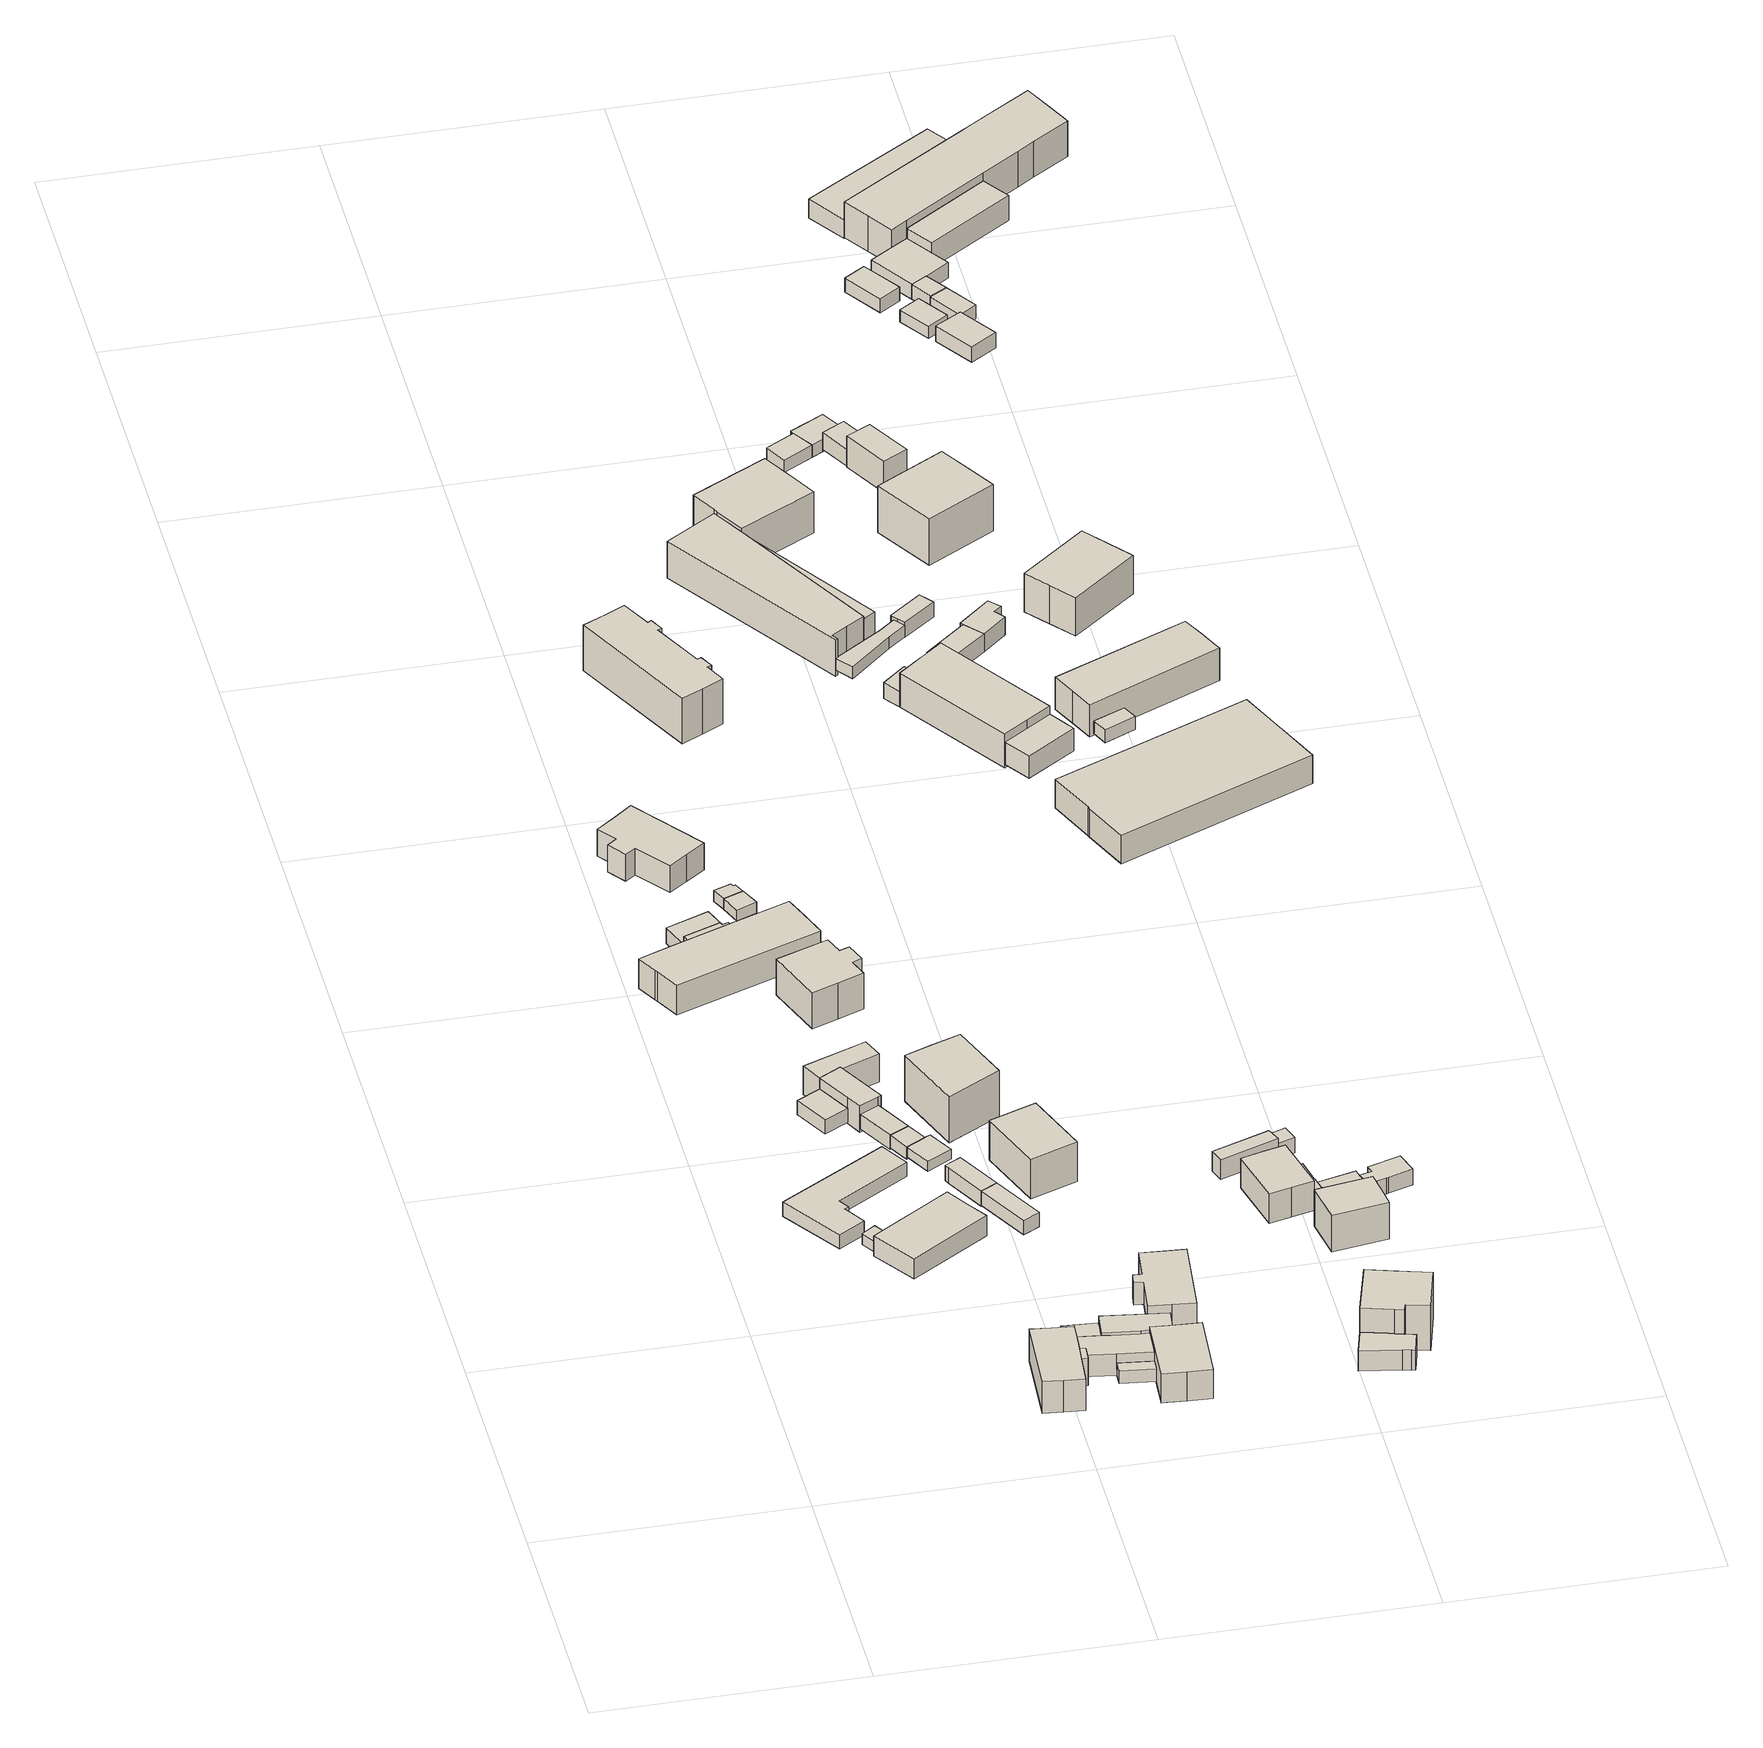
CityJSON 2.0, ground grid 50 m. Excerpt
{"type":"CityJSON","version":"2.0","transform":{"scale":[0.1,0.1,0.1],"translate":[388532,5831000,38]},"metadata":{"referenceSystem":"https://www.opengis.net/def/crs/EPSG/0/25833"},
"CityObjects":{
"building1":{"type":"Building","attributes":{"Gemeindeschluessel":"11000012","BezugspunktDach":"2200","function":"31001_2723","measuredHeight":2.38,"storeysAboveGround":1},"address":[{"country":"Germany","locality":"Berlin","thoroughfareNumber":"235 (1)","thoroughfareName":"Zabel-Krüger-Damm"}],"geometry":[{"type":"Solid","lod":"1","boundaries":[[[[0,1,2,3]],[[4,5,6,7]],[[4,7,3,2]],[[5,4,2,1]],[[6,5,1,0]],[[7,6,0,3]]]]}]},
"building2":{"type":"Building","attributes":{"Gemeindeschluessel":"11000012","BezugspunktDach":"2200","function":"31001_2723","measuredHeight":2.99,"storeysAboveGround":1},"address":[{"country":"Germany","locality":"Berlin","thoroughfareNumber":"235 (7)","thoroughfareName":"Zabel-Krüger-Damm"}],"geometry":[{"type":"Solid","lod":"1","boundaries":[[[[8,9,10,11,12,13,14,15]],[[16,17,18,19,20,21,22,23]],[[16,23,15,14]],[[17,16,14,13]],[[18,17,13,12]],[[19,18,12,11]],[[20,19,11,10]],[[21,20,10,9]],[[22,21,9,8]],[[23,22,8,15]]]]}]},
"building3":{"type":"Building","attributes":{"Gemeindeschluessel":"11000012","BezugspunktDach":"2200","function":"31001_2000","measuredHeight":7.29,"storeysAboveGround":1},"address":[{"country":"Germany","locality":"Berlin","thoroughfareNumber":"37 (2)","thoroughfareName":"Alt-Lübars"}],"geometry":[{"type":"Solid","lod":"1","boundaries":[[[[24,25,26,27,28,29,30,31,32]],[[33,34,35,36,37,38,39,40,41]],[[33,41,32,31]],[[34,33,31,30]],[[35,34,30,29]],[[36,35,29,28]],[[37,36,28,27]],[[38,37,27,26]],[[39,38,26,25]],[[40,39,25,24]],[[41,40,24,32]]]]}]},
"building4":{"type":"Building","attributes":{"Gemeindeschluessel":"11000012","BezugspunktDach":"2200","function":"31001_1010","measuredHeight":4.74,"storeysAboveGround":1},"address":[{"country":"Germany","locality":"Berlin","thoroughfareNumber":"235","thoroughfareName":"Zabel-Krüger-Damm"}],"geometry":[{"type":"Solid","lod":"1","boundaries":[[[[42,43,44,45,46]],[[47,48,49,50,51]],[[47,51,46,45]],[[48,47,45,44]],[[49,48,44,43]],[[50,49,43,42]],[[51,50,42,46]]]]}]},
"building5":{"type":"Building","attributes":{"Gemeindeschluessel":"11000012","BezugspunktDach":"2200","function":"31001_2723","measuredHeight":3,"storeysAboveGround":1},"address":[{"country":"Germany","locality":"Berlin","thoroughfareNumber":"235 (2)","thoroughfareName":"Zabel-Krüger-Damm"}],"geometry":[{"type":"Solid","lod":"1","boundaries":[[[[52,53,54,55]],[[56,57,58,59]],[[56,59,55,54]],[[57,56,54,53]],[[58,57,53,52]],[[59,58,52,55]]]]}]},
"building6":{"type":"Building","attributes":{"Gemeindeschluessel":"11000012","BezugspunktDach":"2200","function":"31001_2000","measuredHeight":5.91,"storeysAboveGround":1},"address":[{"country":"Germany","locality":"Berlin","thoroughfareNumber":"37 (3)","thoroughfareName":"Alt-Lübars"}],"geometry":[{"type":"Solid","lod":"1","boundaries":[[[[60,61,62,63]],[[64,65,66,67]],[[64,67,63,62]],[[65,64,62,61]],[[66,65,61,60]],[[67,66,60,63]]]]}]},
"building7":{"type":"Building","attributes":{"Gemeindeschluessel":"11000012","BezugspunktDach":"2200","function":"31001_2000","measuredHeight":3.33,"storeysAboveGround":1},"address":[{"country":"Germany","locality":"Berlin","thoroughfareNumber":"36 (2)","thoroughfareName":"Alt-Lübars"}],"geometry":[{"type":"Solid","lod":"1","boundaries":[[[[68,69,70,71,72,73]],[[74,75,76,77,36,35]],[[74,35,73,72]],[[75,74,72,71]],[[76,75,71,70]],[[77,76,70,69]],[[36,77,69,68]],[[35,36,68,73]]]]}]},
"building8":{"type":"Building","attributes":{"Gemeindeschluessel":"11000012","BezugspunktDach":"2200","function":"31001_2000","measuredHeight":5.55,"storeysAboveGround":2},"address":[{"country":"Germany","locality":"Berlin","thoroughfareNumber":"29A (2)","thoroughfareName":"Alt-Lübars"}],"geometry":[{"type":"Solid","lod":"1","boundaries":[[[[78,79,80,81,82,83,84]],[[85,86,87,88,89,90,91]],[[85,91,84,83]],[[86,85,83,82]],[[87,86,82,81]],[[88,87,81,80]],[[89,88,80,79]],[[90,89,79,78]],[[91,90,78,84]]]]}]},
"building9":{"type":"Building","attributes":{"Gemeindeschluessel":"11000012","BezugspunktDach":"2200","function":"51009_1610","measuredHeight":3.4,"storeysAboveGround":0},"address":[{"country":"Germany","locality":"Berlin"}],"geometry":[{"type":"Solid","lod":"1","boundaries":[[[[92,93,94,95,96,97,98,99]],[[100,101,102,103,104,105,106,107]],[[100,107,99,98]],[[101,100,98,97]],[[102,101,97,96]],[[103,102,96,95]],[[104,103,95,94]],[[105,104,94,93]],[[106,105,93,92]],[[107,106,92,99]]]]}]},
"building10":{"type":"Building","attributes":{"Gemeindeschluessel":"11000012","BezugspunktDach":"2200","function":"31001_2000","measuredHeight":3.2,"storeysAboveGround":1},"address":[{"country":"Germany","locality":"Berlin","thoroughfareNumber":"29A (1)","thoroughfareName":"Alt-Lübars"}],"geometry":[{"type":"Solid","lod":"1","boundaries":[[[[108,109,110,111]],[[112,113,114,115]],[[112,115,111,110]],[[113,112,110,109]],[[114,113,109,108]],[[115,114,108,111]]]]}]},
"building11":{"type":"Building","attributes":{"Gemeindeschluessel":"11000012","function":"31001_1010"},"address":[{"country":"Germany","locality":"Berlin","thoroughfareNumber":"37 (1)","thoroughfareName":"Alt-Lübars"}],"children":["building11-1","building11-2"]},
"building11-1":{"type":"BuildingPart","attributes":{"BezugspunktDach":"2200","measuredHeight":6.52,"storeysAboveGround":1},"parents":["building11"],"geometry":[{"type":"MultiSurface","lod":"1","boundaries":[[[116,117,118,119,120,121,122,123]],[[124,125,126,127,128,129,130,131]],[[124,131,123,122]],[[125,124,122,121]],[[126,125,121,120]],[[127,126,120,119]],[[128,127,119,118]],[[129,128,118,117]],[[132,133,134,129,117,116]],[[131,130,116,123]],[[130,129,134,133,132]]]}]},
"building11-2":{"type":"BuildingPart","attributes":{"BezugspunktDach":"2200","measuredHeight":2.69,"storeysAboveGround":1},"parents":["building11"],"geometry":[{"type":"Solid","lod":"1","boundaries":[[[[135,134,133,136]],[[130,129,137,138]],[[130,138,136,133]],[[137,129,134,135]],[[138,137,135,136]],[[130,133,134,129]]]]}]},
"building12":{"type":"Building","attributes":{"Gemeindeschluessel":"11000012","BezugspunktDach":"2200","function":"31001_2000","measuredHeight":5.96,"storeysAboveGround":1},"address":[{"country":"Germany","locality":"Berlin","thoroughfareNumber":"29A (3)","thoroughfareName":"Alt-Lübars"}],"geometry":[{"type":"Solid","lod":"1","boundaries":[[[[84,83,82,139,140,141]],[[142,143,144,145,146,147]],[[142,147,141,140]],[[143,142,140,139]],[[144,143,139,82]],[[145,144,82,83]],[[146,145,83,84]],[[147,146,84,141]]]]}]},
"building13":{"type":"Building","attributes":{"Gemeindeschluessel":"11000012","BezugspunktDach":"2200","function":"31001_2724","measuredHeight":4.21,"storeysAboveGround":1},"address":[{"country":"Germany","locality":"Berlin","thoroughfareNumber":"29 (8)","thoroughfareName":"Alt-Lübars"}],"geometry":[{"type":"Solid","lod":"1","boundaries":[[[[148,149,150,151,152,153,154,155]],[[156,157,158,159,160,161,162,163]],[[156,163,155,154]],[[157,156,154,153]],[[158,157,153,152]],[[159,158,152,151]],[[160,159,151,150]],[[161,160,150,149]],[[162,161,149,148]],[[163,162,148,155]]]]}]},
"building14":{"type":"Building","attributes":{"Gemeindeschluessel":"11000012","BezugspunktDach":"2200","function":"31001_2721","measuredHeight":8.03,"storeysAboveGround":1},"address":[{"country":"Germany","locality":"Berlin","thoroughfareNumber":"29 (3)","thoroughfareName":"Alt-Lübars"}],"geometry":[{"type":"Solid","lod":"1","boundaries":[[[[164,165,166,167,168,169,170,171,172,173,174,175,176]],[[177,178,179,180,181,182,183,184,185,186,187,188,189]],[[177,189,176,175]],[[178,177,175,174]],[[179,178,174,173]],[[180,179,173,172]],[[181,180,172,171]],[[182,181,171,170]],[[183,182,170,169]],[[184,183,169,168]],[[185,184,168,167]],[[186,185,167,166]],[[187,186,166,165]],[[188,187,165,164]],[[189,188,164,176]]]]}]},
"building15":{"type":"Building","attributes":{"Gemeindeschluessel":"11000012","BezugspunktDach":"2200","function":"51009_1610","measuredHeight":2.71,"storeysAboveGround":0},"address":[{"country":"Germany","locality":"Berlin"}],"geometry":[{"type":"Solid","lod":"1","boundaries":[[[[190,191,109,108]],[[192,193,194,195]],[[192,195,108,109]],[[193,192,109,191]],[[194,193,191,190]],[[195,194,190,108]]]]}]},
"building16":{"type":"Building","attributes":{"Gemeindeschluessel":"11000012","BezugspunktDach":"2200","function":"31001_2000","measuredHeight":2.1,"storeysAboveGround":1},"address":[{"country":"Germany","locality":"Berlin","thoroughfareNumber":"237 (3)","thoroughfareName":"Zabel-Krüger-Damm"}],"geometry":[{"type":"Solid","lod":"1","boundaries":[[[[196,197,198,191,190]],[[199,200,201,202,203]],[[199,203,190,191]],[[200,199,191,198]],[[201,200,198,197]],[[202,201,197,196]],[[203,202,196,190]]]]}]},
"building17":{"type":"Building","attributes":{"Gemeindeschluessel":"11000012","BezugspunktDach":"2200","function":"31001_2000","measuredHeight":3.28,"storeysAboveGround":1},"address":[{"country":"Germany","locality":"Berlin","thoroughfareNumber":"237 (2)","thoroughfareName":"Zabel-Krüger-Damm"}],"geometry":[{"type":"Solid","lod":"1","boundaries":[[[[204,205,206,207,208]],[[209,210,211,212,213]],[[209,213,208,207]],[[210,209,207,206]],[[211,210,206,205]],[[212,211,205,204]],[[213,212,204,208]]]]}]},
"building18":{"type":"Building","attributes":{"Gemeindeschluessel":"11000012","BezugspunktDach":"2200","function":"31001_1010","measuredHeight":7.63,"storeysAboveGround":1},"address":[{"country":"Germany","locality":"Berlin","thoroughfareNumber":"29","thoroughfareName":"Alt-Lübars"}],"geometry":[{"type":"Solid","lod":"1","boundaries":[[[[214,215,216,217,218,219,220,221,222,223]],[[224,225,226,227,228,229,230,231,232,233]],[[224,233,223,222]],[[225,224,222,221]],[[226,225,221,220]],[[227,226,220,219]],[[228,227,219,218]],[[229,228,218,217]],[[230,229,217,216]],[[231,230,216,215]],[[232,231,215,214]],[[233,232,214,223]]]]}]},
"building19":{"type":"Building","attributes":{"Gemeindeschluessel":"11000012","BezugspunktDach":"2200","function":"31001_2000","measuredHeight":3.16,"storeysAboveGround":1},"address":[{"country":"Germany","locality":"Berlin","thoroughfareNumber":"237 (1)","thoroughfareName":"Zabel-Krüger-Damm"}],"geometry":[{"type":"Solid","lod":"1","boundaries":[[[[234,235,206,205]],[[236,237,238,239]],[[236,239,205,206]],[[237,236,206,235]],[[238,237,235,234]],[[239,238,234,205]]]]}]},
"building20":{"type":"Building","attributes":{"Gemeindeschluessel":"11000012","BezugspunktDach":"2200","function":"31001_2000","measuredHeight":5.42,"storeysAboveGround":2},"address":[{"country":"Germany","locality":"Berlin","thoroughfareNumber":"36 (1)","thoroughfareName":"Alt-Lübars"}],"geometry":[{"type":"Solid","lod":"1","boundaries":[[[[240,241,242,243,244,245]],[[246,247,248,249,250,251]],[[246,251,245,244]],[[247,246,244,243]],[[248,247,243,242]],[[249,248,242,241]],[[250,249,241,240]],[[251,250,240,245]]]]}]},
"building21":{"type":"Building","attributes":{"Gemeindeschluessel":"11000012","BezugspunktDach":"2200","function":"31001_1010","measuredHeight":7.94,"storeysAboveGround":1},"address":[{"country":"Germany","locality":"Berlin","thoroughfareNumber":"37","thoroughfareName":"Alt-Lübars"}],"geometry":[{"type":"Solid","lod":"1","boundaries":[[[[252,253,254,255,256,257]],[[258,259,260,261,262,263]],[[258,263,257,256]],[[259,258,256,255]],[[260,259,255,254]],[[261,260,254,253]],[[262,261,253,252]],[[263,262,252,257]]]]}]},
"building22":{"type":"Building","attributes":{"Gemeindeschluessel":"11000012","BezugspunktDach":"2200","function":"31001_1010","measuredHeight":11.67,"storeysAboveGround":1},"address":[{"country":"Germany","locality":"Berlin","thoroughfareNumber":"29 (1)","thoroughfareName":"Alt-Lübars"}],"geometry":[{"type":"Solid","lod":"1","boundaries":[[[[264,265,266,267,268,269,270,271,272,273]],[[274,275,276,277,278,279,280,281,282,283]],[[274,283,273,272]],[[275,274,272,271]],[[276,275,271,270]],[[277,276,270,269]],[[278,277,269,268]],[[279,278,268,267]],[[280,279,267,266]],[[281,280,266,265]],[[282,281,265,264]],[[283,282,264,273]]]]}]},
"building23":{"type":"Building","attributes":{"Gemeindeschluessel":"11000012","BezugspunktDach":"2200","function":"31001_2723","measuredHeight":2.28,"storeysAboveGround":1},"address":[{"country":"Germany","locality":"Berlin","thoroughfareNumber":"29 (7)","thoroughfareName":"Alt-Lübars"}],"geometry":[{"type":"Solid","lod":"1","boundaries":[[[[284,285,286,287,288,289]],[[290,291,292,293,294,295]],[[290,295,289,288]],[[291,290,288,287]],[[292,291,287,286]],[[293,292,286,285]],[[294,293,285,284]],[[295,294,284,289]]]]}]},
"building24":{"type":"Building","attributes":{"Gemeindeschluessel":"11000012","BezugspunktDach":"2200","function":"51009_1610","measuredHeight":2.26,"storeysAboveGround":0},"address":[{"country":"Germany","locality":"Berlin"}],"geometry":[{"type":"Solid","lod":"1","boundaries":[[[[296,297,285,284]],[[293,298,299,294]],[[293,294,284,285]],[[298,293,285,297]],[[299,298,297,296]],[[294,299,296,284]]]]}]},
"building25":{"type":"Building","attributes":{"Gemeindeschluessel":"11000012","BezugspunktDach":"2200","function":"31001_1010","measuredHeight":12.45,"storeysAboveGround":1},"address":[{"country":"Germany","locality":"Berlin","thoroughfareNumber":"29A","thoroughfareName":"Alt-Lübars"}],"geometry":[{"type":"Solid","lod":"1","boundaries":[[[[300,301,302,303,304]],[[305,306,307,308,309]],[[305,309,304,303]],[[306,305,303,302]],[[307,306,302,301]],[[308,307,301,300]],[[309,308,300,304]]]]}]},
"building26":{"type":"Building","attributes":{"Gemeindeschluessel":"11000012","BezugspunktDach":"2200","function":"31001_1010","measuredHeight":8.47,"storeysAboveGround":2},"address":[{"country":"Germany","locality":"Berlin","thoroughfareNumber":"237","thoroughfareName":"Zabel-Krüger-Damm"}],"geometry":[{"type":"Solid","lod":"1","boundaries":[[[[310,311,312,313]],[[314,315,316,317]],[[314,317,313,312]],[[315,314,312,311]],[[316,315,311,310]],[[317,316,310,313]]]]}]},
"building27":{"type":"Building","attributes":{"Gemeindeschluessel":"11000012","BezugspunktDach":"2200","function":"31001_2054","measuredHeight":7.55,"storeysAboveGround":1},"address":[{"country":"Germany","locality":"Berlin","thoroughfareNumber":"36","thoroughfareName":"Alt-Lübars"}],"geometry":[{"type":"Solid","lod":"1","boundaries":[[[[318,319,320,321,322,323,324,325,326,327]],[[328,329,330,331,332,333,334,335,336,337]],[[328,337,327,326]],[[329,328,326,325]],[[330,329,325,324]],[[331,330,324,323]],[[332,331,323,322]],[[333,332,322,321]],[[334,333,321,320]],[[335,334,320,319]],[[336,335,319,318]],[[337,336,318,327]]]]}]},
"building28":{"type":"Building","attributes":{"Gemeindeschluessel":"11000012","BezugspunktDach":"2200","function":"31001_1010","measuredHeight":11.39,"storeysAboveGround":2},"address":[{"country":"Germany","locality":"Berlin","thoroughfareNumber":"28","thoroughfareName":"Alt-Lübars"}],"geometry":[{"type":"Solid","lod":"1","boundaries":[[[[338,339,340,341,342,343,344,345,346,347,348,349,350,351]],[[352,353,354,355,356,357,358,359,360,361,362,363,364,365]],[[352,365,351,350]],[[353,352,350,349]],[[354,353,349,348]],[[355,354,348,347]],[[356,355,347,346]],[[357,356,346,345]],[[358,357,345,344]],[[359,358,344,343]],[[360,359,343,342]],[[361,360,342,341]],[[362,361,341,340]],[[363,362,340,339]],[[364,363,339,338]],[[365,364,338,351]]]]}]},
"building29":{"type":"Building","attributes":{"Gemeindeschluessel":"11000012","function":"31001_1010"},"address":[{"country":"Germany","locality":"Berlin","thoroughfareNumber":"2","thoroughfareName":"Alt-Lübars"}],"children":["building29-1","building29-2"]},
"building29-1":{"type":"BuildingPart","attributes":{"BezugspunktDach":"2200","measuredHeight":11.3,"storeysAboveGround":2},"parents":["building29"],"geometry":[{"type":"MultiSurface","lod":"1","boundaries":[[[366,367,368,369,370,371,372,373]],[[374,375,376,377,378,379,380,381]],[[374,381,373,372]],[[375,374,372,371]],[[376,375,371,370]],[[377,376,370,369]],[[378,377,369,368]],[[379,378,368,367]],[[382,383,384,367,366]],[[380,379,385,386]],[[387,388,382,386,389,390,391,381,380,366,373]],[[386,385,384,383,382]],[[391,390,389,388,387]],[[389,386,382,388]]]}]},
"building29-2":{"type":"BuildingPart","attributes":{"BezugspunktDach":"2200","measuredHeight":5.39,"storeysAboveGround":2},"parents":["building29"],"geometry":[{"type":"MultiSurface","lod":"1","boundaries":[[[392,393,394,395,383,388,387,396]],[[390,389,385,397,398,399,400,401]],[[390,401,396,387]],[[397,385,383,395]],[[398,397,395,394]],[[399,398,394,393]],[[400,399,393,392]],[[401,400,392,396]],[[389,390,387,388]],[[386,382,383,385]],[[389,388,382,386]]]}]},
"building30":{"type":"Building","attributes":{"Gemeindeschluessel":"11000012","BezugspunktDach":"2200","function":"31001_2010","measuredHeight":7.76,"storeysAboveGround":2},"address":[{"country":"Germany","locality":"Berlin","thoroughfareNumber":"3","thoroughfareName":"Alt-Lübars"}],"geometry":[{"type":"Solid","lod":"1","boundaries":[[[[402,403,404,405,406,407]],[[408,409,410,411,412,413]],[[408,413,407,406]],[[409,408,406,405]],[[410,409,405,404]],[[411,410,404,403]],[[412,411,403,402]],[[413,412,402,407]]]]}]},
"building31":{"type":"Building","attributes":{"Gemeindeschluessel":"11000012","BezugspunktDach":"2200","function":"31001_2000","measuredHeight":4.22,"storeysAboveGround":1},"address":[{"country":"Germany","locality":"Berlin","thoroughfareNumber":"4 (12)","thoroughfareName":"Alt-Lübars"}],"geometry":[{"type":"Solid","lod":"1","boundaries":[[[[414,415,416,417]],[[418,419,420,421]],[[418,421,417,416]],[[419,418,416,415]],[[420,419,415,414]],[[421,420,414,417]]]]}]},
"building32":{"type":"Building","attributes":{"Gemeindeschluessel":"11000012","BezugspunktDach":"2200","function":"31001_1010","measuredHeight":10.19,"storeysAboveGround":2},"address":[{"country":"Germany","locality":"Berlin","thoroughfareNumber":"2B","thoroughfareName":"Alt-Lübars"}],"geometry":[{"type":"Solid","lod":"1","boundaries":[[[[422,423,424,425,426]],[[427,428,429,430,431]],[[427,431,426,425]],[[428,427,425,424]],[[429,428,424,423]],[[430,429,423,422]],[[431,430,422,426]]]]}]},
"building33":{"type":"Building","attributes":{"Gemeindeschluessel":"11000012","BezugspunktDach":"2200","function":"31001_2000","measuredHeight":4.12,"storeysAboveGround":1},"address":[{"country":"Germany","locality":"Berlin","thoroughfareNumber":"4 (10)","thoroughfareName":"Alt-Lübars"}],"geometry":[{"type":"Solid","lod":"1","boundaries":[[[[432,433,434,435,436,437,438]],[[439,440,441,442,443,444,445]],[[439,445,438,437]],[[440,439,437,436]],[[441,440,436,435]],[[442,441,435,434]],[[443,442,434,433]],[[444,443,433,432]],[[445,444,432,438]]]]}]},
"building34":{"type":"Building","attributes":{"Gemeindeschluessel":"11000012","function":"31001_2721"},"address":[{"country":"Germany","locality":"Berlin","thoroughfareNumber":"27 (1)","thoroughfareName":"Alt-Lübars"}],"children":["building34-1","building34-2"]},
"building34-1":{"type":"BuildingPart","attributes":{"BezugspunktDach":"2200","measuredHeight":9.55,"storeysAboveGround":1},"parents":["building34"],"geometry":[{"type":"Solid","lod":"1","boundaries":[[[[446,447,448,449,450,451,452,453,454]],[[455,456,457,458,459,460,461,462,463]],[[455,463,454,453]],[[456,455,453,452]],[[457,456,452,451]],[[458,457,451,450]],[[459,458,450,449]],[[460,459,449,448]],[[461,460,448,447]],[[462,461,447,446]],[[463,462,446,454]]]]}]},
"building34-2":{"type":"BuildingPart","attributes":{"BezugspunktDach":"2200","measuredHeight":8.6,"storeysAboveGround":1},"parents":["building34"],"geometry":[{"type":"Solid","lod":"1","boundaries":[[[[464,465,466,467,468,469]],[[470,471,472,458,473,457]],[[470,457,469,468]],[[471,470,468,467]],[[472,471,467,466]],[[458,472,466,465]],[[473,458,465,464]],[[457,473,464,469]]]]}]},
"building35":{"type":"Building","attributes":{"Gemeindeschluessel":"11000012","function":"31001_2143"},"address":[{"country":"Germany","locality":"Berlin","thoroughfareNumber":"3 (2)","thoroughfareName":"Alt-Lübars"}],"children":["building35-1","building35-2","building35-3"]},
"building35-1":{"type":"BuildingPart","attributes":{"BezugspunktDach":"2200","measuredHeight":3.87,"storeysAboveGround":1},"parents":["building35"],"geometry":[{"type":"MultiSurface","lod":"1","boundaries":[[[474,475,476,477,478,479,480,481,482,483]],[[484,485,486,487,488,489,490,491,492,493]],[[484,493,483,482]],[[485,484,482,481]],[[486,485,481,480]],[[487,486,480,479]],[[488,487,479,478]],[[489,488,478,477]],[[490,489,477,476]],[[491,490,476,475]],[[492,491,475,474]],[[493,494,495,474,483]],[[492,495,494,493]]]}]},
"building35-2":{"type":"BuildingPart","attributes":{"BezugspunktDach":"2200","measuredHeight":3.2,"storeysAboveGround":1},"parents":["building35"],"geometry":[{"type":"Solid","lod":"1","boundaries":[[[[496,497,495,494,498,499]],[[500,493,492,501,502,503]],[[500,503,499,498]],[[493,500,498,494]],[[501,492,495,497]],[[502,501,497,496]],[[492,493,494,495]],[[502,496,499,503]]]]}]},
"building35-3":{"type":"BuildingPart","attributes":{"BezugspunktDach":"2200","measuredHeight":4.02,"storeysAboveGround":1},"parents":["building35"],"geometry":[{"type":"MultiSurface","lod":"1","boundaries":[[[504,505,506,507,508,509]],[[510,511,503,502,512,513]],[[510,513,509,508]],[[511,510,508,507]],[[503,511,507,506]],[[496,499,503,506,505]],[[512,502,505,504]],[[513,512,504,509]],[[502,503,499,496]]]}]},
"building36":{"type":"Building","attributes":{"Gemeindeschluessel":"11000012","BezugspunktDach":"2200","function":"31001_2000","measuredHeight":3.4,"storeysAboveGround":1},"address":[{"country":"Germany","locality":"Berlin","thoroughfareNumber":"4 (6)","thoroughfareName":"Alt-Lübars"}],"geometry":[{"type":"Solid","lod":"1","boundaries":[[[[514,515,516,517]],[[518,519,520,521]],[[518,521,517,516]],[[519,518,516,515]],[[520,519,515,514]],[[521,520,514,517]]]]}]},
"building37":{"type":"Building","attributes":{"Gemeindeschluessel":"11000012","BezugspunktDach":"2200","function":"31001_2724","measuredHeight":2.55,"storeysAboveGround":1},"address":[{"country":"Germany","locality":"Berlin","thoroughfareNumber":"27 (8)","thoroughfareName":"Alt-Lübars"}],"geometry":[{"type":"Solid","lod":"1","boundaries":[[[[522,523,524,525,526,527,528]],[[529,530,531,532,533,534,535]],[[529,535,528,527]],[[530,529,527,526]],[[531,530,526,525]],[[532,531,525,524]],[[533,532,524,523]],[[534,533,523,522]],[[535,534,522,528]]]]}]},
"building38":{"type":"Building","attributes":{"Gemeindeschluessel":"11000012","BezugspunktDach":"2200","function":"31001_2724","measuredHeight":11.06,"storeysAboveGround":1},"address":[{"country":"Germany","locality":"Berlin","thoroughfareNumber":"27 (2)","thoroughfareName":"Alt-Lübars"}],"geometry":[{"type":"Solid","lod":"1","boundaries":[[[[536,537,538,539,540,541,542]],[[543,544,545,546,547,548,549]],[[543,549,542,541]],[[544,543,541,540]],[[545,544,540,539]],[[546,545,539,538]],[[547,546,538,537]],[[548,547,537,536]],[[549,548,536,542]]]]}]},
"building39":{"type":"Building","attributes":{"Gemeindeschluessel":"11000012","BezugspunktDach":"2200","function":"31001_2724","measuredHeight":9.56,"storeysAboveGround":1},"address":[{"country":"Germany","locality":"Berlin","thoroughfareNumber":"4 (1)","thoroughfareName":"Alt-Lübars"}],"geometry":[{"type":"Solid","lod":"1","boundaries":[[[[550,551,552,553,554,555,556]],[[557,519,558,559,560,561,520]],[[557,520,556,555]],[[519,557,555,554]],[[558,519,554,553]],[[559,558,553,552]],[[560,559,552,551]],[[561,560,551,550]],[[520,561,550,556]]]]}]},
"building40":{"type":"Building","attributes":{"Gemeindeschluessel":"11000012","BezugspunktDach":"2200","function":"31001_2080","measuredHeight":4.78,"storeysAboveGround":2},"address":[{"country":"Germany","locality":"Berlin","thoroughfareNumber":"4 (7)","thoroughfareName":"Alt-Lübars"}],"geometry":[{"type":"Solid","lod":"1","boundaries":[[[[562,563,564,565,566]],[[567,568,569,570,571]],[[567,571,566,565]],[[568,567,565,564]],[[569,568,564,563]],[[570,569,563,562]],[[571,570,562,566]]]]}]},
"building41":{"type":"Building","attributes":{"Gemeindeschluessel":"11000012","BezugspunktDach":"2200","function":"31001_2724","measuredHeight":3.45,"storeysAboveGround":1},"address":[{"country":"Germany","locality":"Berlin","thoroughfareNumber":"27 (7)","thoroughfareName":"Alt-Lübars"}],"geometry":[{"type":"Solid","lod":"1","boundaries":[[[[572,573,574,575,576,577]],[[578,579,580,581,582,583]],[[578,583,577,576]],[[579,578,576,575]],[[580,579,575,574]],[[581,580,574,573]],[[582,581,573,572]],[[583,582,572,577]]]]}]},
"building42":{"type":"Building","attributes":{"Gemeindeschluessel":"11000012","BezugspunktDach":"2200","function":"51009_1610","measuredHeight":3.75,"storeysAboveGround":0},"address":[{"country":"Germany","locality":"Berlin"}],"geometry":[{"type":"Solid","lod":"1","boundaries":[[[[584,585,586,587,588]],[[589,590,591,592,593]],[[589,593,588,587]],[[590,589,587,586]],[[591,590,586,585]],[[592,591,585,584]],[[593,592,584,588]]]]}]},
"building43":{"type":"Building","attributes":{"Gemeindeschluessel":"11000012","BezugspunktDach":"2200","function":"31001_2724","measuredHeight":2.64,"storeysAboveGround":1},"address":[{"country":"Germany","locality":"Berlin","thoroughfareNumber":"27 (6)","thoroughfareName":"Alt-Lübars"}],"geometry":[{"type":"Solid","lod":"1","boundaries":[[[[594,595,596,597]],[[598,599,600,601]],[[598,601,597,596]],[[599,598,596,595]],[[600,599,595,594]],[[601,600,594,597]]]]}]},
"building44":{"type":"Building","attributes":{"Gemeindeschluessel":"11000012","BezugspunktDach":"2200","function":"31001_2000","measuredHeight":3.84,"storeysAboveGround":1},"address":[{"country":"Germany","locality":"Berlin","thoroughfareNumber":"4 (5)","thoroughfareName":"Alt-Lübars"}],"geometry":[{"type":"Solid","lod":"1","boundaries":[[[[587,586,602,603,604,605,606]],[[607,608,609,610,590,589,611]],[[607,611,606,605]],[[608,607,605,604]],[[609,608,604,603]],[[610,609,603,602]],[[590,610,602,586]],[[589,590,586,587]],[[611,589,587,606]]]]}]},
"building45":{"type":"Building","attributes":{"Gemeindeschluessel":"11000012","BezugspunktDach":"2200","function":"31001_2723","measuredHeight":2.61,"storeysAboveGround":1},"address":[{"country":"Germany","locality":"Berlin","thoroughfareNumber":"27 (5)","thoroughfareName":"Alt-Lübars"}],"geometry":[{"type":"Solid","lod":"1","boundaries":[[[[596,595,612,613,614,615]],[[616,617,618,599,598,619]],[[616,619,615,614]],[[617,616,614,613]],[[618,617,613,612]],[[599,618,612,595]],[[598,599,595,596]],[[619,598,596,615]]]]}]},
"building46":{"type":"Building","attributes":{"Gemeindeschluessel":"11000012","BezugspunktDach":"2200","function":"31001_2723","measuredHeight":2.74,"storeysAboveGround":1},"address":[{"country":"Germany","locality":"Berlin","thoroughfareNumber":"4 (11)","thoroughfareName":"Alt-Lübars"}],"geometry":[{"type":"Solid","lod":"1","boundaries":[[[[620,621,622,623]],[[624,625,626,627]],[[624,627,623,622]],[[625,624,622,621]],[[626,625,621,620]],[[627,626,620,623]]]]}]},
"building47":{"type":"Building","attributes":{"Gemeindeschluessel":"11000012","BezugspunktDach":"2200","function":"31001_2720","measuredHeight":4.15,"storeysAboveGround":1},"address":[{"country":"Germany","locality":"Berlin","thoroughfareNumber":"27 (4)","thoroughfareName":"Alt-Lübars"}],"geometry":[{"type":"Solid","lod":"1","boundaries":[[[[628,629,630,631]],[[632,633,634,635]],[[632,635,631,630]],[[633,632,630,629]],[[634,633,629,628]],[[635,634,628,631]]]]}]},
"building48":{"type":"Building","attributes":{"name":"Reithalle","Gemeindeschluessel":"11000012","BezugspunktDach":"2200","function":"31001_3210","measuredHeight":7.37,"storeysAboveGround":2},"address":[{"country":"Germany","locality":"Berlin","thoroughfareNumber":"4 (9)","thoroughfareName":"Alt-Lübars"}],"geometry":[{"type":"Solid","lod":"1","boundaries":[[[[636,637,638,639,640,641,642,643]],[[644,645,646,647,648,649,650,651]],[[644,651,643,642]],[[645,644,642,641]],[[646,645,641,640]],[[647,646,640,639]],[[648,647,639,638]],[[649,648,638,637]],[[650,649,637,636]],[[651,650,636,643]]]]}]},
"building49":{"type":"Building","attributes":{"Gemeindeschluessel":"11000012","BezugspunktDach":"2200","function":"31001_2463","measuredHeight":7.63,"storeysAboveGround":1},"address":[{"country":"Germany","locality":"Berlin","thoroughfareNumber":"27 (3)","thoroughfareName":"Alt-Lübars"}],"geometry":[{"type":"Solid","lod":"1","boundaries":[[[[652,653,654,655,656]],[[657,658,659,660,661]],[[657,661,656,655]],[[658,657,655,654]],[[659,658,654,653]],[[660,659,653,652]],[[661,660,652,656]]]]}]},
"building50":{"type":"Building","attributes":{"Gemeindeschluessel":"11000012","BezugspunktDach":"2200","function":"31001_1210","measuredHeight":12.2,"storeysAboveGround":2},"address":[{"country":"Germany","locality":"Berlin","thoroughfareNumber":"27","thoroughfareName":"Alt-Lübars"}],"geometry":[{"type":"Solid","lod":"1","boundaries":[[[[662,663,664,665,666]],[[667,668,669,670,671]],[[667,671,666,665]],[[668,667,665,664]],[[669,668,664,663]],[[670,669,663,662]],[[671,670,662,666]]]]}]},
"building51":{"type":"Building","attributes":{"Gemeindeschluessel":"11000012","BezugspunktDach":"2200","function":"31001_2724","measuredHeight":9.09,"storeysAboveGround":1},"address":[{"country":"Germany","locality":"Berlin","thoroughfareNumber":"4 (2)","thoroughfareName":"Alt-Lübars"}],"geometry":[{"type":"Solid","lod":"1","boundaries":[[[[672,673,674,675,676,677,678,679]],[[680,681,682,683,684,685,686,687]],[[680,687,679,678]],[[681,680,678,677]],[[682,681,677,676]],[[683,682,676,675]],[[684,683,675,674]],[[685,684,674,673]],[[686,685,673,672]],[[687,686,672,679]]]]}]},
"building52":{"type":"Building","attributes":{"Gemeindeschluessel":"11000012","BezugspunktDach":"2200","function":"31001_1010","measuredHeight":10.15,"storeysAboveGround":1},"address":[{"country":"Germany","locality":"Berlin","thoroughfareNumber":"4, 5","thoroughfareName":"Alt-Lübars"}],"geometry":[{"type":"Solid","lod":"1","boundaries":[[[[688,689,690,691,692,693]],[[694,695,696,697,698,699]],[[694,699,693,692]],[[695,694,692,691]],[[696,695,691,690]],[[697,696,690,689]],[[698,697,689,688]],[[699,698,688,693]]]]}]},
"building53":{"type":"Building","attributes":{"Gemeindeschluessel":"11000012","BezugspunktDach":"2200","function":"31001_2723","measuredHeight":3,"storeysAboveGround":1},"address":[{"country":"Germany","locality":"Berlin","thoroughfareNumber":"26 (7)","thoroughfareName":"Alt-Lübars"}],"geometry":[{"type":"Solid","lod":"1","boundaries":[[[[700,701,702,703]],[[704,705,706,707]],[[704,707,703,702]],[[705,704,702,701]],[[706,705,701,700]],[[707,706,700,703]]]]}]},
"building54":{"type":"Building","attributes":{"Gemeindeschluessel":"11000012","BezugspunktDach":"2200","function":"31001_2723","measuredHeight":2.59,"storeysAboveGround":1},"address":[{"country":"Germany","locality":"Berlin","thoroughfareNumber":"26 (8)","thoroughfareName":"Alt-Lübars"}],"geometry":[{"type":"Solid","lod":"1","boundaries":[[[[708,709,710,711]],[[712,713,714,715]],[[712,715,711,710]],[[713,712,710,709]],[[714,713,709,708]],[[715,714,708,711]]]]}]},
"building55":{"type":"Building","attributes":{"Gemeindeschluessel":"11000012","BezugspunktDach":"2200","function":"31001_2000","measuredHeight":3.29,"storeysAboveGround":1},"address":[{"country":"Germany","locality":"Berlin","thoroughfareNumber":"26 (1)","thoroughfareName":"Alt-Lübars"}],"geometry":[{"type":"Solid","lod":"1","boundaries":[[[[716,717,718,719]],[[720,721,722,723]],[[720,723,719,718]],[[721,720,718,717]],[[722,721,717,716]],[[723,722,716,719]]]]}]},
"building56":{"type":"Building","attributes":{"Gemeindeschluessel":"11000012","BezugspunktDach":"2200","function":"31001_2000","measuredHeight":3.07,"storeysAboveGround":1},"address":[{"country":"Germany","locality":"Berlin","thoroughfareNumber":"26 (3)","thoroughfareName":"Alt-Lübars"}],"geometry":[{"type":"Solid","lod":"1","boundaries":[[[[724,725,726,727,728]],[[729,730,731,732,733]],[[729,733,728,727]],[[730,729,727,726]],[[731,730,726,725]],[[732,731,725,724]],[[733,732,724,728]]]]}]},
"building57":{"type":"Building","attributes":{"Gemeindeschluessel":"11000012","BezugspunktDach":"2200","function":"31001_2000","measuredHeight":3.3,"storeysAboveGround":1},"address":[{"country":"Germany","locality":"Berlin","thoroughfareNumber":"26 (4)","thoroughfareName":"Alt-Lübars"}],"geometry":[{"type":"Solid","lod":"1","boundaries":[[[[734,735,736,737,738,739,740]],[[741,742,743,744,745,746,747]],[[741,747,740,739]],[[742,741,739,738]],[[743,742,738,737]],[[744,743,737,736]],[[745,744,736,735]],[[746,745,735,734]],[[747,746,734,740]]]]}]},
"building58":{"type":"Building","attributes":{"Gemeindeschluessel":"11000012","BezugspunktDach":"2200","function":"31001_2000","measuredHeight":2.95,"storeysAboveGround":1},"address":[{"country":"Germany","locality":"Berlin","thoroughfareNumber":"26 (2)","thoroughfareName":"Alt-Lübars"}],"geometry":[{"type":"Solid","lod":"1","boundaries":[[[[748,749,725,724,750]],[[751,752,753,754,755]],[[751,755,750,724]],[[752,751,724,725]],[[753,752,725,749]],[[754,753,749,748]],[[755,754,748,750]]]]}]},
"building59":{"type":"Building","attributes":{"Gemeindeschluessel":"11000012","BezugspunktDach":"2200","function":"31001_2000","measuredHeight":4.01,"storeysAboveGround":1},"address":[{"country":"Germany","locality":"Berlin","thoroughfareNumber":"26 (6)","thoroughfareName":"Alt-Lübars"}],"geometry":[{"type":"Solid","lod":"1","boundaries":[[[[756,757,758,759]],[[760,761,762,763]],[[760,763,759,758]],[[761,760,758,757]],[[762,761,757,756]],[[763,762,756,759]]]]}]},
"building60":{"type":"Building","attributes":{"Gemeindeschluessel":"11000012","BezugspunktDach":"2200","function":"51009_1610","measuredHeight":5.34,"storeysAboveGround":0},"address":[{"country":"Germany","locality":"Berlin"}],"geometry":[{"type":"Solid","lod":"1","boundaries":[[[[764,765,766,767]],[[768,769,770,771]],[[768,771,767,766]],[[769,768,766,765]],[[770,769,765,764]],[[771,770,764,767]]]]}]},
"building61":{"type":"Building","attributes":{"Gemeindeschluessel":"11000012","BezugspunktDach":"2200","function":"31001_2000","measuredHeight":9.43,"storeysAboveGround":1},"address":[{"country":"Germany","locality":"Berlin","thoroughfareNumber":"26 (5)","thoroughfareName":"Alt-Lübars"}],"geometry":[{"type":"Solid","lod":"1","boundaries":[[[[772,773,774,775,776,777,778,779,780,781,782,783,784]],[[785,786,787,788,789,790,791,792,793,794,795,796,797]],[[785,797,784,783]],[[786,785,783,782]],[[787,786,782,781]],[[788,787,781,780]],[[789,788,780,779]],[[790,789,779,778]],[[791,790,778,777]],[[792,791,777,776]],[[793,792,776,775]],[[794,793,775,774]],[[795,794,774,773]],[[796,795,773,772]],[[797,796,772,784]]]]}]}
},
"vertices":[
[225,542,146],[252,559,146],[236,584,146],[210,566,146],[236,584,123],[252,559,123],[225,542,123],[210,566,123],
[172,569,147],[221,600,147],[196,640,147],[204,644,147],[191,665,147],[328,749,147],[296,802,147],[96,682,147],[296,802,117],[328,749,117],[191,665,117],[204,644,117],[196,640,117],[221,600,117],[172,569,117],[96,682,117],
[445,13,198],[482,9,198],[488,77,198],[491,107,198],[495,161,198],[480,162,198],[456,165,198],[418,169,198],[408,17,198],[418,169,130],[456,165,130],[480,162,130],[495,161,130],[491,107,130],[488,77,130],[482,9,130],[445,13,130],[408,17,130],
[277,453,164],[425,548,164],[399,588,164],[373,629,164],[223,532,164],[373,629,121],[399,588,121],[425,548,121],[277,453,121],[223,532,121],
[223,926,125],[268,950,125],[233,1015,125],[188,991,125],[233,1015,95],[268,950,95],[223,926,95],[188,991,95],
[501,77,190],[503,105,190],[491,107,190],[488,77,190],[491,107,131],[503,105,131],[501,77,131],[488,77,131],
[495,161,163],[542,155,163],[547,203,163],[547,208,163],[482,212,163],[480,162,163],[482,212,130],[547,208,130],[547,203,130],[542,155,130],
[268,950,149],[283,921,149],[319,940,149],[325,944,149],[276,1034,149],[274,1038,149],[233,1015,149],[274,1038,93],[276,1034,93],[325,944,93],[319,940,93],[283,921,93],[268,950,93],[233,1015,93],
[96,1510,102],[109,1475,102],[114,1477,102],[101,1511,102],[171,1537,102],[177,1540,102],[160,1584,102],[80,1554,102],[160,1584,68],[177,1540,68],[171,1537,68],[101,1511,68],[114,1477,68],[109,1475,68],[96,1510,68],[80,1554,68],
[321,851,132],[357,870,132],[319,940,132],[283,921,132],[319,940,101],[357,870,101],[321,851,101],[283,921,101],
[556,98,175],[620,90,175],[624,145,175],[609,146,175],[559,152,175],[542,155,175],[495,161,175],[491,107,175],[495,161,129],[542,155,129],[559,152,129],[609,146,129],[624,145,129],[620,90,129],[556,98,129],[491,107,129],[556,98,142],[556,98,156],[620,90,156],
[619,66,156],[555,74,156],[619,66,129],[555,74,129],
[347,1061,149],[332,1100,149],[212,1054,149],[332,1100,89],[347,1061,89],[276,1034,89],[274,1038,89],[233,1015,89],[212,1054,89],
[114,1477,111],[184,1503,111],[189,1505,111],[195,1507,111],[185,1535,111],[173,1531,111],[171,1537,111],[101,1511,111],[171,1537,69],[173,1531,69],[185,1535,69],[195,1507,69],[189,1505,69],[184,1503,69],[114,1477,69],[101,1511,69],
[27,1397,133],[30,1392,133],[54,1347,133],[328,1449,133],[311,1496,133],[293,1543,133],[195,1507,133],[189,1505,133],[184,1503,133],[114,1477,133],[109,1475,133],[71,1461,133],[6,1436,133],[71,1461,70],[109,1475,70],[114,1477,70],[184,1503,70],[189,1505,70],[195,1507,70],[293,1543,70],[311,1496,70],[328,1449,70],[54,1347,70],[30,1392,70],[27,1397,70],[6,1436,70],
[342,812,132],[378,832,132],[357,870,105],[378,832,105],[342,812,105],[321,851,105],
[368,763,132],[415,789,132],[388,837,132],[378,832,111],[388,837,111],[415,789,111],[368,763,111],[342,812,111],
[394,714,150],[435,638,150],[466,655,150],[420,739,150],[390,723,150],[420,739,117],[466,655,117],[435,638,117],[394,714,117],[390,723,117],
[44,1795,122],[26,1781,122],[51,1748,122],[70,1762,122],[118,1700,122],[153,1726,122],[189,1752,122],[89,1884,122],[54,1856,122],[18,1829,122],[54,1856,65],[89,1884,65],[189,1752,65],[153,1726,65],[118,1700,65],[70,1762,65],[51,1748,65],[26,1781,65],[44,1795,65],[18,1829,65],
[488,540,150],[519,557,150],[466,655,119],[519,557,119],[488,540,119],[435,638,119],
[609,146,181],[624,145,181],[664,142,181],[669,186,181],[547,203,181],[542,155,181],[547,203,127],[669,186,127],[664,142,127],[624,145,127],[609,146,127],[542,155,127],
[660,5,188],[705,2,188],[715,138,188],[669,141,188],[624,145,188],[615,9,188],[624,145,126],[669,141,126],[715,138,126],[705,2,126],[660,5,126],[615,9,126],
[271,1251,153],[320,1270,153],[369,1288,153],[356,1323,153],[375,1330,153],[361,1367,153],[342,1360,153],[329,1395,153],[280,1377,153],[231,1359,153],[280,1377,76],[329,1395,76],[342,1360,76],[361,1367,76],[375,1330,76],[356,1323,76],[369,1288,76],[320,1270,76],[271,1251,76],[231,1359,76],
[197,1630,91],[234,1644,91],[225,1664,91],[221,1662,91],[218,1668,91],[185,1656,91],[218,1668,68],[221,1662,68],[225,1664,68],[234,1644,68],[197,1630,68],[185,1656,68],
[212,1592,91],[250,1608,91],[250,1608,68],[212,1592,68],
[426,858,192],[526,914,192],[483,1030,192],[430,1011,192],[377,991,192],[430,1011,94],[483,1030,94],[526,914,94],[426,858,94],[377,991,94],
[524,647,197],[612,679,197],[566,803,197],[478,771,197],[566,803,112],[612,679,112],[524,647,112],[478,771,112],
[647,300,168],[639,230,168],[681,226,168],[723,222,168],[739,376,168],[698,379,168],[656,383,168],[649,322,168],[633,323,168],[630,302,168],[633,323,120],[649,322,120],[656,383,120],[698,379,120],[739,376,120],[723,222,120],[681,226,120],[639,230,120],[647,300,120],[630,302,120],
[237,2150,134],[277,2170,134],[317,2191,134],[298,2229,134],[306,2233,134],[293,2258,134],[286,2255,134],[237,2351,134],[245,2355,134],[232,2380,134],[225,2376,134],[196,2433,134],[156,2412,134],[115,2392,134],[156,2412,37],[196,2433,37],[225,2376,37],[232,2380,37],[245,2355,37],[237,2351,37],[286,2255,37],[293,2258,37],[306,2233,37],[298,2229,37],[317,2191,37],[277,2170,37],[237,2150,37],[115,2392,37],
[1040,78,209],[1056,74,209],[1060,86,209],[1102,76,209],[1127,168,209],[1069,184,209],[1012,201,209],[982,95,209],[1012,201,113],[1069,184,113],[1127,168,113],[1102,76,113],[1060,86,113],[1056,74,113],[1040,78,113],[982,95,113],[1040,78,157],[1056,74,157],[1056,74,135],[1056,74,114],[1040,78,114],[982,95,157],[1029,82,157],[1029,82,114],[982,95,114],[982,95,140],
[1043,29,157],[1058,26,157],[1065,25,157],[1076,67,157],[968,43,157],[1076,67,114],[1065,25,114],[1058,26,114],[1043,29,114],[968,43,114],
[908,489,177],[950,500,177],[992,510,177],[965,621,177],[923,611,177],[882,600,177],[923,611,114],[965,621,114],[992,510,114],[950,500,114],[908,489,114],[882,600,114],
[854,634,153],[964,673,153],[953,699,153],[845,661,153],[953,699,111],[964,673,111],[854,634,111],[845,661,111],
[996,389,190],[1101,405,190],[1095,445,190],[1089,484,190],[983,468,190],[1089,484,112],[1095,445,112],[1101,405,112],[996,389,112],[983,468,112],
[953,699,143],[958,687,143],[964,673,143],[995,683,143],[990,698,143],[985,714,143],[952,702,143],[985,714,110],[990,698,110],[995,683,110],[964,673,110],[958,687,110],[953,699,110],[952,702,110],
[537,2293,108],[541,2296,108],[534,2307,108],[564,2327,108],[598,2349,108],[445,2630,108],[410,2693,108],[362,2662,108],[314,2631,108],[362,2662,30],[410,2693,30],[445,2630,30],[598,2349,30],[564,2327,30],[534,2307,30],[541,2296,30],[537,2293,30],[314,2631,30],
[490,2470,103],[598,2349,103],[621,2364,103],[535,2497,103],[448,2631,103],[445,2630,103],[448,2631,30],[535,2497,30],[621,2364,30],[490,2470,30],
[1089,525,145],[1106,529,145],[1124,534,145],[1128,535,145],[1173,550,145],[1161,588,145],[1160,591,145],[1099,572,145],[1104,558,145],[1081,552,145],[1104,558,111],[1099,572,111],[1160,591,111],[1161,588,111],[1173,550,111],[1128,535,111],[1124,534,111],[1106,529,111],[1089,525,111],[1081,552,111],[1081,552,143],[1089,525,143],
[1008,518,143],[1011,504,143],[1077,567,143],[1001,549,143],[1077,567,111],[1011,504,111],[1008,518,111],[1001,549,111],
[991,514,151],[1008,518,151],[1001,549,151],[1000,549,151],[990,597,151],[972,592,151],[990,597,111],[1000,549,111],[991,514,111],[972,592,111],
[621,2160,82],[669,2199,82],[643,2228,82],[599,2190,82],[643,2228,48],[669,2199,48],[621,2160,48],[599,2190,48],
[560,2262,69],[640,2334,69],[673,2360,69],[658,2380,69],[628,2355,69],[541,2296,69],[537,2293,69],[541,2296,44],[628,2355,44],[658,2380,44],[673,2360,44],[640,2334,44],[560,2262,44],[537,2293,44],
[410,2693,116],[414,2685,116],[445,2630,116],[588,2707,116],[557,2763,116],[526,2818,116],[384,2741,116],[526,2818,28],[557,2763,28],[588,2707,28],[445,2630,28],[414,2685,28],[410,2693,28],[384,2741,28],
[760,1951,121],[806,1982,121],[852,2013,121],[708,2230,121],[669,2199,121],[664,2195,121],[621,2160,121],[664,2195,48],[708,2230,48],[852,2013,48],[806,1982,48],[760,1951,48],
[792,1903,104],[884,1964,104],[873,1980,104],[852,2013,104],[760,1951,104],[852,2013,56],[873,1980,56],[884,1964,56],[792,1903,56],[760,1951,56],
[663,2373,75],[673,2360,75],[734,2407,75],[724,2420,75],[714,2433,75],[654,2386,75],[714,2433,43],[724,2420,43],[734,2407,43],[673,2360,43],[663,2373,43],[654,2386,43],
[708,2230,83],[714,2221,83],[797,2289,83],[767,2323,83],[689,2258,83],[767,2323,45],[797,2289,45],[714,2221,45],[708,2230,45],[689,2258,45],
[576,2892,50],[632,2925,50],[608,2965,50],[554,2934,50],[608,2965,24],[632,2925,24],[576,2892,24],[554,2934,24],
[842,2329,83],[827,2348,83],[842,2360,83],[823,2381,83],[763,2328,83],[823,2381,45],[842,2360,45],[827,2348,45],[842,2329,45],[763,2328,45],
[653,2937,50],[695,2961,50],[669,3008,50],[605,2972,50],[669,3008,24],[695,2961,24],[653,2937,24],[605,2972,24],
[941,1975,83],[1000,2002,83],[987,2031,83],[928,2005,83],[987,2031,56],[1000,2002,56],[941,1975,56],[928,2005,56],
[685,2878,65],[728,2901,65],[695,2961,65],[653,2937,65],[695,2961,29],[728,2901,29],[685,2878,29],[653,2937,29],
[855,1715,121],[857,1710,121],[894,1624,121],[1263,1780,121],[1227,1865,121],[1225,1870,121],[1186,1960,121],[817,1805,121],[1186,1960,60],[1225,1870,60],[1227,1865,60],[1263,1780,60],[894,1624,60],[857,1710,60],[855,1715,60],[817,1805,60],
[729,2791,97],[775,2817,97],[728,2901,97],[685,2878,97],[682,2876,97],[685,2878,31],[728,2901,31],[775,2817,31],[729,2791,31],[682,2876,31],
[759,2559,138],[887,2633,138],[854,2689,138],[821,2745,138],[692,2671,138],[821,2745,39],[854,2689,39],[887,2633,39],[759,2559,39],[692,2671,39],
[900,2047,121],[920,2002,121],[1172,2114,121],[1169,2120,121],[1152,2158,121],[1131,2202,121],[1099,2188,121],[879,2092,121],[1099,2188,52],[1131,2202,52],[1152,2158,52],[1169,2120,52],[1172,2114,52],[920,2002,52],[900,2047,52],[879,2092,52],
[924,2345,126],[960,2301,126],[1082,2399,126],[1046,2443,126],[1011,2487,126],[888,2388,126],[1011,2487,44],[1046,2443,44],[1082,2399,44],[960,2301,44],[924,2345,44],[888,2388,44],
[837,3318,45],[876,3344,45],[829,3415,45],[790,3389,45],[829,3415,15],[876,3344,15],[837,3318,15],[790,3389,15],
[901,3223,45],[939,3248,45],[901,3305,45],[863,3280,45],[901,3305,19],[939,3248,19],[901,3223,19],[863,3280,19],
[958,3137,55],[1007,3168,55],[960,3239,55],[910,3209,55],[960,3239,22],[1007,3168,22],[958,3137,22],[910,3209,22],
[922,3302,49],[953,3320,49],[926,3360,49],[899,3343,49],[897,3341,49],[899,3343,18],[926,3360,18],[953,3320,18],[922,3302,18],[897,3341,18],
[899,3343,48],[926,3360,48],[972,3391,48],[950,3424,48],[917,3474,48],[886,3454,48],[844,3426,48],[886,3454,15],[917,3474,15],[950,3424,15],[972,3391,15],[926,3360,15],[899,3343,15],[844,3426,15],
[960,3239,49],[992,3261,49],[920,3300,49],[922,3302,19],[953,3320,19],[992,3261,19],[960,3239,19],[920,3300,19],
[823,3549,48],[1064,3707,48],[1018,3774,48],[776,3620,48],[1018,3774,8],[1064,3707,8],[823,3549,8],[776,3620,8],
[950,3424,69],[1108,3530,69],[1074,3580,69],[917,3474,69],[1074,3580,16],[1108,3530,16],[950,3424,16],[917,3474,16],
[855,3501,86],[886,3454,86],[917,3474,86],[1074,3580,86],[1146,3628,86],[1178,3650,86],[1247,3696,86],[1223,3746,86],[1199,3796,86],[1113,3740,86],[1081,3719,86],[1064,3707,86],[823,3549,86],[1064,3707,10],[1081,3719,10],[1113,3740,10],[1199,3796,10],[1223,3746,10],[1247,3696,10],[1178,3650,10],[1146,3628,10],[1074,3580,10],[917,3474,10],[886,3454,10],[855,3501,10],[823,3549,10]
]}
